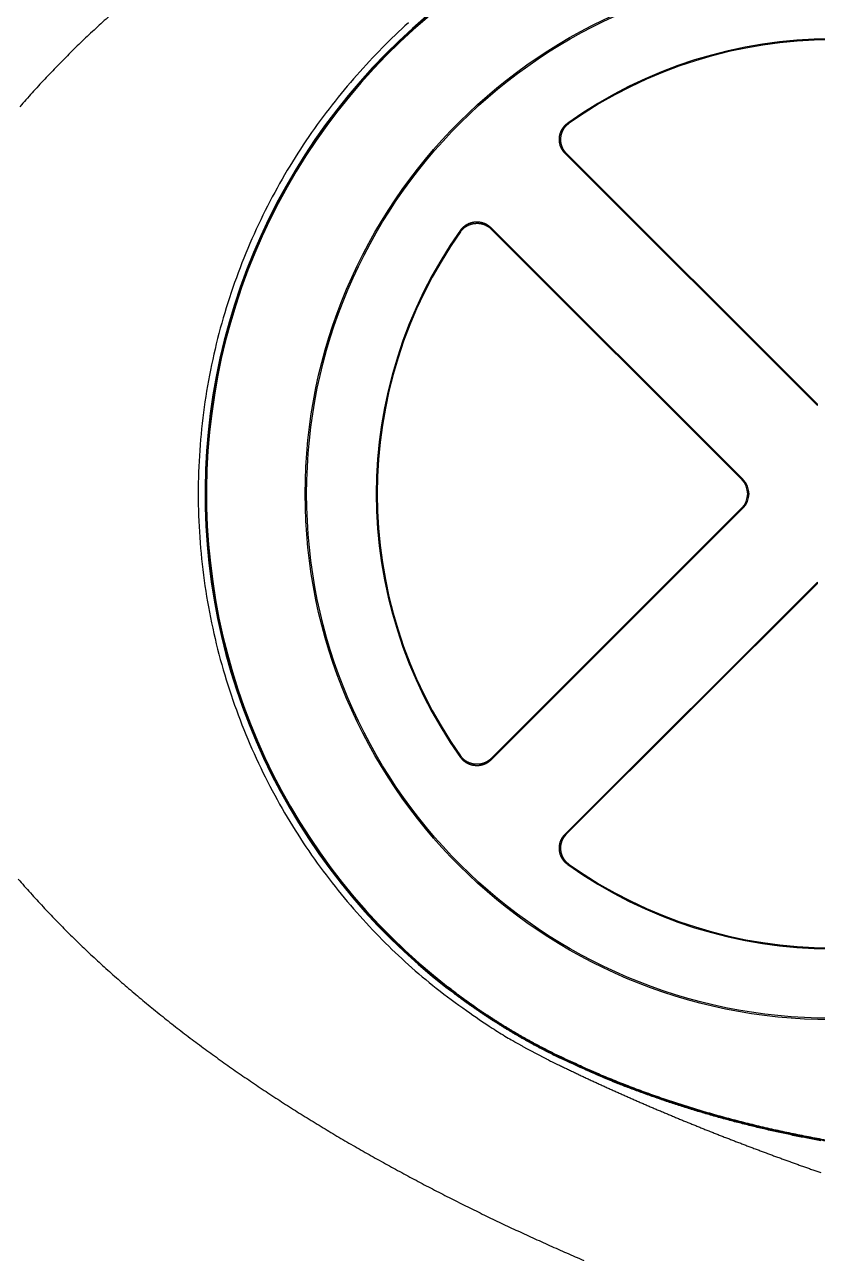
# Model space of a CAD drawing. Header units: inches. Extents: x 2 to 87, y 0 to 129.
# Drawn here: x 41.483 to 42.67, y 23.562 to 25.403 of the extents above; entities that cross this region are included whole.
import ezdxf

# ---------------------------------------------------------------- set-up
doc = ezdxf.new("R2010")
doc.units = ezdxf.units.IN
doc.header["$MEASUREMENT"] = 0
doc.layers.add('1', color=4, linetype='Continuous')

# ---------------------------------------------------------------- blocks, each defined once
blk = doc.blocks.new('CONTRL PANEL-HSPOT-15')
at = {"layer": '1', "linetype": 'Continuous'}
for p, q in [((-2.1823, 0.1354), (-2.56, 0.5131)), ((-2.1823, 0.1374), (-2.5578, 0.5129)), ((-2.6711, 0.4019), (-2.2935, 0.0243)), ((-2.6709, 0.3998), (-2.2955, 0.0243)), ((-2.1823, 0.1354), (-2.1823, 0.1374)), ((-2.2955, 0.0243), (-2.2935, 0.0243)), ((-2.2935, -0.0182), (-2.6711, -0.3958)), ((-2.2955, -0.0182), (-2.6709, -0.3937)), ((-2.2935, -0.0182), (-2.2955, -0.0182)), ((-2.56, -0.507), (-2.1823, -0.1293)), ((-2.5578, -0.5068), (-2.1823, -0.1313)), ((-2.1823, -0.1313), (-2.1823, -0.1293)), ((-2.736, -0.737), (-2.7353, -0.7362)), ((-2.7367, -0.738), (-2.736, -0.737)), ((-2.573, -0.8402), (-2.5724, -0.8391)), ((-2.5724, -0.8391), (-2.572, -0.8382))]:
    blk.add_line(p, q, dxfattribs=at)
for points in [[(-3.2399, 0.7217, 0.003979), (-3.2605, 0.7029, 0.004106), (-3.2808, 0.6839, 0.004268), (-3.3007, 0.6645, 0.004417), (-3.3203, 0.6447, 0.004591), (-3.3395, 0.6245, 0.004748), (-3.3584, 0.604, 0.004926), (-3.3768, 0.5832, 0.005086)], [(-3.3792, -0.5743, 0.0053), (-3.3608, -0.5952, 0.005076), (-3.342, -0.6158, 0.004897), (-3.3228, -0.636, 0.004714), (-3.3033, -0.6558, 0.004567), (-3.2834, -0.6752, 0.004418), (-3.2631, -0.6944, 0.004283), (-3.2426, -0.7131, 0.004129), (-3.2217, -0.7315, 0.003993), (-3.2005, -0.7496, 0.003839), (-3.1791, -0.7674, 0.003712), (-3.1574, -0.7849, 0.003579), (-3.1355, -0.802, 0.003479), (-3.1133, -0.8189, 0.003383), (-3.0909, -0.8354, 0.003297), (-3.0683, -0.8517, 0.003197), (-3.0455, -0.8676, 0.003109), (-3.0225, -0.8833, 0.003011), (-2.9993, -0.8987, 0.002927), (-2.9759, -0.9139, 0.002834), (-2.9523, -0.9288, 0.002761), (-2.9286, -0.9434, 0.002689), (-2.9048, -0.9577, 0.002624), (-2.8808, -0.9718, 0.00255), (-2.8566, -0.9857, 0.002485), (-2.8323, -0.9993, 0.002413), (-2.8079, -1.0127, 0.002348), (-2.7834, -1.0259, 0.002273), (-2.7587, -1.0389, 0.002219), (-2.734, -1.0516, 0.002173), (-2.7091, -1.0641, 0.002136), (-2.6841, -1.0764, 0.0021), (-2.6591, -1.0885, 0.002066), (-2.6339, -1.1004, 0.002026), (-2.6086, -1.112, 0.001993), (-2.5833, -1.1235, 0.001958), (-2.5578, -1.1348, 0.00192), (-2.5323, -1.1459, 0.001872)], [(-2.7949, 0.7089, 0.017043), (-2.8339, 0.6716, 0.014982), (-2.8721, 0.6305, 0.013455), (-2.9092, 0.5861, 0.015017), (-2.944, 0.5384, 0.01584), (-2.9763, 0.4879, 0.015826), (-3.0057, 0.4344, 0.015854), (-3.0322, 0.3782, 0.016295), (-3.0551, 0.3196, 0.016513), (-3.0744, 0.259, 0.016715), (-3.0896, 0.1965, 0.016814), (-3.1006, 0.1328, 0.016975), (-3.1073, 0.0682, 0.017037), (-3.1096, 0.003, 0.017084), (-3.1073, -0.0621, 0.017084), (-3.1006, -0.1267, 0.017037), (-3.0896, -0.1904, 0.016975), (-3.0744, -0.2529, 0.016814), (-3.0551, -0.3135, 0.016715), (-3.0322, -0.3721, 0.016513), (-3.0057, -0.4283, 0.016295), (-2.9763, -0.4818, 0.015854), (-2.944, -0.5323, 0.015826), (-2.9092, -0.58, 0.01584), (-2.8721, -0.6244, 0.015016), (-2.8339, -0.6655, 0.013454), (-2.7949, -0.7028, 0.014983), (-2.753, -0.738, 0.017046), (-2.7077, -0.7715, 0.012311), (-2.6692, -0.7978, 0.007914), (-2.6477, -0.8114, 0.012143), (-2.6385, -0.8165, 0.012888), (-2.6356, -0.8181, -0.014554), (-2.6348, -0.8187, -0.006727), (-2.6331, -0.8196, 0.010624), (-2.631, -0.8208, 0.000802), (-2.629, -0.8219, -0.00107), (-2.6272, -0.823, 0.000468), (-2.6254, -0.824, 0.000962), (-2.6234, -0.8251, 0.000572), (-2.6215, -0.8261, 0.000464), (-2.6197, -0.8272, 0.000554), (-2.6178, -0.8282, 0.000581), (-2.6159, -0.8293, 0.000562), (-2.614, -0.8303, 0.000558), (-2.612, -0.8314, 0.000564), (-2.6101, -0.8324, 0.000568), (-2.6082, -0.8334, 0.00057), (-2.6063, -0.8344, 0.00057), (-2.6044, -0.8355, 0.000568), (-2.6025, -0.8365, 0.000575), (-2.6006, -0.8375, 0.000589), (-2.5986, -0.8385, 0.000573), (-2.5967, -0.8395, 0.000536), (-2.5948, -0.8405, 0.000595), (-2.5929, -0.8415, 0.000713), (-2.5909, -0.8425, 0.000541), (-2.589, -0.8434, 0.000183), (-2.5873, -0.8443, 0.000769), (-2.5851, -0.8454, 0.001331), (-2.5818, -0.8471, 0.000652), (-2.5774, -0.8492, 0.000345)], [(-2.56, 0.5131), (-2.5606, 0.5137, -0.006982), (-2.5612, 0.5144, -0.00711), (-2.5618, 0.5151, -0.007186), (-2.5624, 0.5158, -0.007206), (-2.5629, 0.5165, -0.007245), (-2.5634, 0.5172, -0.00728), (-2.5639, 0.5179, -0.007316), (-2.5644, 0.5186, -0.007338), (-2.5648, 0.5194, -0.007363), (-2.5652, 0.5201, -0.007377), (-2.5656, 0.5209, -0.007392), (-2.566, 0.5217, -0.007398), (-2.5664, 0.5224, -0.007403), (-2.5667, 0.5232, -0.007399), (-2.567, 0.524, -0.007395), (-2.5673, 0.5248, -0.007383), (-2.5675, 0.5257, -0.007369), (-2.5677, 0.5265, -0.007349), (-2.5679, 0.5273, -0.007326), (-2.5681, 0.5282, -0.007299), (-2.5683, 0.529, -0.007267), (-2.5684, 0.5298, -0.007233), (-2.5685, 0.5307, -0.007165), (-2.5686, 0.5316, -0.007071), (-2.5687, 0.5324, -0.006995), (-2.5687, 0.5333, -0.006928), (-2.5687, 0.5342, -0.006877), (-2.5687, 0.535, -0.006837), (-2.5687, 0.5359, -0.006811), (-2.5686, 0.5368, -0.006798), (-2.5685, 0.5377, -0.006798), (-2.5684, 0.5385, -0.006811), (-2.5683, 0.5394, -0.006837), (-2.5681, 0.5402, -0.006877), (-2.5679, 0.5411, -0.006928), (-2.5677, 0.5419, -0.006995), (-2.5675, 0.5428, -0.007071), (-2.5673, 0.5436, -0.007164), (-2.567, 0.5444, -0.007233), (-2.5667, 0.5452, -0.007268), (-2.5664, 0.546, -0.007298), (-2.566, 0.5468, -0.007321), (-2.5657, 0.5476, -0.00735), (-2.5653, 0.5483, -0.007383), (-2.5649, 0.5491, -0.007378), (-2.5644, 0.5498, -0.007344), (-2.564, 0.5506, -0.007413), (-2.5635, 0.5513, -0.007569), (-2.563, 0.552, -0.007345), (-2.5625, 0.5527, -0.006844), (-2.562, 0.5533, -0.007554), (-2.5614, 0.554, -0.009008), (-2.5608, 0.5547, -0.006778), (-2.5602, 0.5553, -0.002248), (-2.5597, 0.5558, -0.009579), (-2.5589, 0.5565, -0.016351), (-2.5577, 0.5575, -0.007841), (-2.5561, 0.5587, -0.004097)], [(-2.5578, 0.5129), (-2.5584, 0.5135, -0.006989), (-2.5591, 0.5142, -0.007117), (-2.5596, 0.5149, -0.007194), (-2.5602, 0.5156, -0.007214), (-2.5607, 0.5163, -0.007253), (-2.5613, 0.517, -0.007289), (-2.5617, 0.5177, -0.007325), (-2.5622, 0.5184, -0.007347), (-2.5627, 0.5192, -0.007372), (-2.5631, 0.5199, -0.007386), (-2.5635, 0.5207, -0.007402), (-2.5639, 0.5215, -0.007407), (-2.5642, 0.5223, -0.007412), (-2.5645, 0.5231, -0.007409), (-2.5648, 0.5239, -0.007405), (-2.5651, 0.5247, -0.007393), (-2.5654, 0.5255, -0.007379), (-2.5656, 0.5263, -0.00736), (-2.5658, 0.5272, -0.007337), (-2.566, 0.528, -0.00731), (-2.5661, 0.5288, -0.007278), (-2.5663, 0.5297, -0.007243), (-2.5664, 0.5306, -0.007175), (-2.5665, 0.5314, -0.007081), (-2.5665, 0.5323, -0.007005), (-2.5665, 0.5332, -0.006937), (-2.5666, 0.534, -0.006886), (-2.5665, 0.5349, -0.006846), (-2.5665, 0.5358, -0.006821), (-2.5664, 0.5366, -0.006807), (-2.5664, 0.5375, -0.006807), (-2.5662, 0.5384, -0.006821), (-2.5661, 0.5392, -0.006846), (-2.566, 0.5401, -0.006886), (-2.5658, 0.541, -0.006937), (-2.5656, 0.5418, -0.007005), (-2.5653, 0.5426, -0.007081), (-2.5651, 0.5435, -0.007175), (-2.5648, 0.5443, -0.007243), (-2.5645, 0.5451, -0.007279), (-2.5642, 0.5459, -0.00731), (-2.5639, 0.5467, -0.007333), (-2.5635, 0.5474, -0.007361), (-2.5631, 0.5482, -0.007394), (-2.5627, 0.549, -0.00739), (-2.5623, 0.5497, -0.007356), (-2.5618, 0.5504, -0.007425), (-2.5613, 0.5511, -0.007582), (-2.5608, 0.5518, -0.007357), (-2.5603, 0.5525, -0.006855), (-2.5598, 0.5532, -0.007566), (-2.5592, 0.5539, -0.009023), (-2.5586, 0.5545, -0.00679), (-2.558, 0.5551, -0.002252), (-2.5575, 0.5557, -0.009595), (-2.5567, 0.5564, -0.016378), (-2.5555, 0.5573, -0.007853), (-2.5539, 0.5586, -0.004103)], [(-2.5539, 0.5586), (-2.554, 0.5586, -0.000002), (-2.554, 0.5586, -0.000002), (-2.5541, 0.5586, -0.000002), (-2.5541, 0.5586, -0.000002), (-2.5542, 0.5586, -0.000002), (-2.5543, 0.5586, -0.000002), (-2.5543, 0.5586, -0.000002), (-2.5544, 0.5586, -0.000002), (-2.5544, 0.5586, -0.000001), (-2.5545, 0.5586, -0.000001), (-2.5545, 0.5586, -0.000001), (-2.5546, 0.5586, -0.000001), (-2.5546, 0.5586, -0.000001), (-2.5547, 0.5586, -0.000001), (-2.5548, 0.5586, -0.000001), (-2.5548, 0.5586, -0.000001), (-2.5549, 0.5587, -0.000001), (-2.5549, 0.5587, -0.000001), (-2.555, 0.5587, -0.000001), (-2.555, 0.5587, -0.000001), (-2.5551, 0.5587, 0), (-2.5551, 0.5587, 0), (-2.5552, 0.5587, 0), (-2.5553, 0.5587, 0), (-2.5553, 0.5587, 0), (-2.5554, 0.5587), (-2.5554, 0.5587, 0), (-2.5555, 0.5587, 0), (-2.5555, 0.5587, 0), (-2.5556, 0.5587, 0), (-2.5556, 0.5587, 0), (-2.5557, 0.5587, 0.000001), (-2.5558, 0.5587, 0.000001), (-2.5558, 0.5587, 0), (-2.5559, 0.5587, 0.000001), (-2.5559, 0.5587, 0.000002), (-2.556, 0.5587, 0.000001), (-2.5561, 0.5587, 0.000001)], [(-2.5578, 0.5129), (-2.5579, 0.5129, 0.000019), (-2.5579, 0.5129, 0.000019), (-2.558, 0.5129, 0.000019), (-2.558, 0.5129, 0.000018), (-2.5581, 0.5129, 0.000018), (-2.5581, 0.5129, 0.000017), (-2.5582, 0.5129, 0.000017), (-2.5582, 0.5129, 0.000017), (-2.5583, 0.5129, 0.000017), (-2.5584, 0.5129, 0.000016), (-2.5584, 0.5129, 0.000016), (-2.5585, 0.5129, 0.000016), (-2.5585, 0.513, 0.000015), (-2.5586, 0.513, 0.000015), (-2.5586, 0.513, 0.000015), (-2.5587, 0.513, 0.000014), (-2.5587, 0.513, 0.000014), (-2.5588, 0.513, 0.000014), (-2.5588, 0.513, 0.000013), (-2.5589, 0.513, 0.000013), (-2.5589, 0.513, 0.000013), (-2.559, 0.513, 0.000012), (-2.5591, 0.513, 0.000012), (-2.5591, 0.513, 0.000012), (-2.5592, 0.513, 0.000012), (-2.5592, 0.513, 0.000011), (-2.5593, 0.513, 0.000011), (-2.5593, 0.513, 0.000011), (-2.5594, 0.513, 0.00001), (-2.5594, 0.513, 0.000009), (-2.5595, 0.513, 0.00001), (-2.5595, 0.513, 0.000011), (-2.5596, 0.513, 0.000008), (-2.5596, 0.513, 0.000003), (-2.5597, 0.5131, 0.000011), (-2.5598, 0.5131, 0.000017), (-2.5598, 0.5131, 0.000008), (-2.56, 0.5131, 0.000005)], [(-2.7168, 0.3981), (-2.7163, 0.3988, -0.006981), (-2.7157, 0.3995, -0.007108), (-2.7151, 0.4002, -0.007184), (-2.7145, 0.4009, -0.007204), (-2.7139, 0.4015, -0.007243), (-2.7133, 0.4022, -0.007278), (-2.7127, 0.4028, -0.007314), (-2.7121, 0.4033, -0.007336), (-2.7114, 0.4039, -0.007361), (-2.7107, 0.4044, -0.007375), (-2.71, 0.405, -0.007391), (-2.7093, 0.4055, -0.007396), (-2.7086, 0.4059, -0.007401), (-2.7079, 0.4064, -0.007398), (-2.7072, 0.4068, -0.007394), (-2.7064, 0.4072, -0.007382), (-2.7056, 0.4076, -0.007368), (-2.7049, 0.408, -0.007348), (-2.7041, 0.4083, -0.007325), (-2.7033, 0.4086, -0.007299), (-2.7025, 0.4089, -0.007267), (-2.7017, 0.4092, -0.007233), (-2.7008, 0.4095, -0.007165), (-2.7, 0.4097, -0.007071), (-2.6991, 0.4099, -0.006995), (-2.6983, 0.4101, -0.006928), (-2.6974, 0.4102, -0.006877), (-2.6966, 0.4104, -0.006837), (-2.6957, 0.4105, -0.006811), (-2.6948, 0.4105, -0.006798), (-2.694, 0.4106, -0.006798), (-2.6931, 0.4106, -0.006811), (-2.6922, 0.4107, -0.006837), (-2.6914, 0.4106, -0.006877), (-2.6905, 0.4106, -0.006928), (-2.6896, 0.4106, -0.006995), (-2.6888, 0.4105, -0.007071), (-2.6879, 0.4104, -0.007164), (-2.6871, 0.4102, -0.007233), (-2.6862, 0.4101, -0.007268), (-2.6854, 0.4099, -0.007299), (-2.6845, 0.4097, -0.007322), (-2.6837, 0.4095, -0.00735), (-2.6829, 0.4092, -0.007383), (-2.6821, 0.4089, -0.007379), (-2.6813, 0.4086, -0.007344), (-2.6805, 0.4083, -0.007414), (-2.6797, 0.408, -0.00757), (-2.6789, 0.4076, -0.007346), (-2.6782, 0.4072, -0.006845), (-2.6774, 0.4068, -0.007555), (-2.6767, 0.4063, -0.00901), (-2.6759, 0.4058, -0.00678), (-2.6752, 0.4054, -0.002249), (-2.6746, 0.4049, -0.009581), (-2.6738, 0.4043, -0.016354), (-2.6726, 0.4033, -0.007842), (-2.6711, 0.4019, -0.004098)], [(-2.7166, 0.3959), (-2.7161, 0.3966, -0.006991), (-2.7156, 0.3973, -0.007118), (-2.715, 0.398, -0.007195), (-2.7144, 0.3987, -0.007216), (-2.7138, 0.3993, -0.007254), (-2.7132, 0.4, -0.00729), (-2.7126, 0.4006, -0.007326), (-2.7119, 0.4011, -0.007348), (-2.7113, 0.4017, -0.007373), (-2.7106, 0.4023, -0.007387), (-2.7099, 0.4028, -0.007403), (-2.7092, 0.4033, -0.007408), (-2.7085, 0.4038, -0.007413), (-2.7078, 0.4042, -0.00741), (-2.707, 0.4046, -0.007406), (-2.7063, 0.405, -0.007394), (-2.7055, 0.4054, -0.00738), (-2.7047, 0.4058, -0.00736), (-2.7039, 0.4061, -0.007337), (-2.7031, 0.4065, -0.00731), (-2.7023, 0.4068, -0.007278), (-2.7015, 0.407, -0.007243), (-2.7007, 0.4073, -0.007175), (-2.6999, 0.4075, -0.007081), (-2.699, 0.4077, -0.007005), (-2.6982, 0.4079, -0.006937), (-2.6973, 0.4081, -0.006886), (-2.6964, 0.4082, -0.006846), (-2.6956, 0.4083, -0.006821), (-2.6947, 0.4084, -0.006807), (-2.6938, 0.4084, -0.006807), (-2.693, 0.4085, -0.006821), (-2.6921, 0.4085, -0.006846), (-2.6912, 0.4085, -0.006886), (-2.6903, 0.4085, -0.006937), (-2.6895, 0.4084, -0.007005), (-2.6886, 0.4083, -0.007081), (-2.6877, 0.4082, -0.007175), (-2.6869, 0.4081, -0.007243), (-2.686, 0.4079, -0.007279), (-2.6852, 0.4077, -0.007309), (-2.6844, 0.4075, -0.007332), (-2.6836, 0.4073, -0.00736), (-2.6827, 0.4071, -0.007394), (-2.6819, 0.4068, -0.007389), (-2.6811, 0.4065, -0.007354), (-2.6803, 0.4061, -0.007424), (-2.6795, 0.4058, -0.00758), (-2.6788, 0.4054, -0.007355), (-2.678, 0.405, -0.006854), (-2.6773, 0.4046, -0.007564), (-2.6765, 0.4042, -0.009021), (-2.6757, 0.4037, -0.006788), (-2.675, 0.4032, -0.002251), (-2.6744, 0.4028, -0.009592), (-2.6736, 0.4021, -0.016373), (-2.6725, 0.4011, -0.00785), (-2.6709, 0.3998, -0.004102)], [(-2.7168, 0.3981), (-2.7168, 0.398, 0.000005), (-2.7168, 0.398, 0.000005), (-2.7168, 0.3979, 0.000005), (-2.7168, 0.3979, 0.000005), (-2.7168, 0.3978, 0.000005), (-2.7168, 0.3977, 0.000005), (-2.7168, 0.3977, 0.000004), (-2.7168, 0.3976, 0.000004), (-2.7168, 0.3976, 0.000004), (-2.7168, 0.3975, 0.000004), (-2.7167, 0.3975, 0.000004), (-2.7167, 0.3974, 0.000004), (-2.7167, 0.3974, 0.000004), (-2.7167, 0.3973, 0.000004), (-2.7167, 0.3972, 0.000004), (-2.7167, 0.3972, 0.000004), (-2.7167, 0.3971, 0.000004), (-2.7167, 0.3971, 0.000003), (-2.7167, 0.397, 0.000003), (-2.7167, 0.397, 0.000003), (-2.7167, 0.3969, 0.000003), (-2.7167, 0.3969, 0.000003), (-2.7167, 0.3968, 0.000003), (-2.7167, 0.3968, 0.000003), (-2.7167, 0.3967, 0.000003), (-2.7167, 0.3966, 0.000003), (-2.7167, 0.3966, 0.000003), (-2.7167, 0.3965, 0.000003), (-2.7167, 0.3965, 0.000002), (-2.7167, 0.3964, 0.000002), (-2.7167, 0.3964, 0.000002), (-2.7167, 0.3963, 0.000003), (-2.7167, 0.3962, 0.000002), (-2.7167, 0.3962, 0.000001), (-2.7167, 0.3961, 0.000003), (-2.7167, 0.3961, 0.000004), (-2.7167, 0.396, 0.000002), (-2.7166, 0.3959, 0.000001)], [(-2.6711, 0.4019), (-2.6711, 0.4019, 0.000011), (-2.6711, 0.4018, 0.000011), (-2.6711, 0.4018, 0.000011), (-2.6711, 0.4017, 0.000012), (-2.6711, 0.4016, 0.000012), (-2.6711, 0.4016, 0.000012), (-2.6711, 0.4015, 0.000013), (-2.6711, 0.4015, 0.000013), (-2.6711, 0.4014, 0.000013), (-2.6711, 0.4014, 0.000014), (-2.6711, 0.4013, 0.000014), (-2.6711, 0.4013, 0.000014), (-2.6711, 0.4012, 0.000015), (-2.6711, 0.4012, 0.000015), (-2.6711, 0.4011, 0.000015), (-2.6711, 0.401, 0.000015), (-2.6711, 0.401, 0.000016), (-2.671, 0.4009, 0.000016), (-2.671, 0.4009, 0.000016), (-2.671, 0.4008, 0.000017), (-2.671, 0.4008, 0.000017), (-2.671, 0.4007, 0.000017), (-2.671, 0.4007, 0.000018), (-2.671, 0.4006, 0.000018), (-2.671, 0.4006, 0.000018), (-2.671, 0.4005, 0.000018), (-2.671, 0.4005, 0.000019), (-2.671, 0.4004, 0.00002), (-2.671, 0.4003, 0.000019), (-2.671, 0.4003, 0.000018), (-2.671, 0.4002, 0.000021), (-2.671, 0.4002, 0.000025), (-2.671, 0.4001, 0.000019), (-2.671, 0.4001, 0.000006), (-2.671, 0.4, 0.000028), (-2.671, 0.4, 0.00005), (-2.671, 0.3999, 0.000024), (-2.6709, 0.3998, 0.000013)], [(-2.7166, -0.3898), (-2.7167, -0.3898, 0.000002), (-2.7167, -0.3899, 0.000002), (-2.7167, -0.3899, 0.000002), (-2.7167, -0.39, 0.000002), (-2.7167, -0.39, 0.000002), (-2.7167, -0.3901, 0.000002), (-2.7167, -0.3902, 0.000003), (-2.7167, -0.3902, 0.000003), (-2.7167, -0.3903, 0.000003), (-2.7167, -0.3903, 0.000003), (-2.7167, -0.3904, 0.000003), (-2.7167, -0.3904, 0.000003), (-2.7167, -0.3905, 0.000003), (-2.7167, -0.3905, 0.000003), (-2.7167, -0.3906, 0.000003), (-2.7167, -0.3907, 0.000003), (-2.7167, -0.3907, 0.000003), (-2.7167, -0.3908, 0.000003), (-2.7167, -0.3908, 0.000003), (-2.7167, -0.3909, 0.000003), (-2.7167, -0.3909, 0.000003), (-2.7167, -0.391, 0.000003), (-2.7167, -0.391, 0.000003), (-2.7167, -0.3911, 0.000003), (-2.7167, -0.3912, 0.000003), (-2.7167, -0.3912, 0.000003), (-2.7167, -0.3913, 0.000003), (-2.7167, -0.3913, 0.000004), (-2.7167, -0.3914, 0.000003), (-2.7168, -0.3914, 0.000003), (-2.7168, -0.3915, 0.000004), (-2.7168, -0.3915, 0.000004), (-2.7168, -0.3916, 0.000003), (-2.7168, -0.3917, 0.000001), (-2.7168, -0.3917, 0.000005), (-2.7168, -0.3918, 0.000009), (-2.7168, -0.3919, 0.000004), (-2.7168, -0.392, 0.000002)], [(-2.6711, -0.3958), (-2.6718, -0.3964, -0.006981), (-2.6724, -0.3971, -0.007108), (-2.6731, -0.3976, -0.007184), (-2.6738, -0.3982, -0.007204), (-2.6745, -0.3987, -0.007243), (-2.6752, -0.3993, -0.007278), (-2.6759, -0.3997, -0.007314), (-2.6767, -0.4002, -0.007336), (-2.6774, -0.4007, -0.007361), (-2.6782, -0.4011, -0.007375), (-2.6789, -0.4015, -0.007391), (-2.6797, -0.4019, -0.007396), (-2.6805, -0.4022, -0.007401), (-2.6813, -0.4025, -0.007398), (-2.6821, -0.4028, -0.007394), (-2.6829, -0.4031, -0.007382), (-2.6837, -0.4034, -0.007368), (-2.6845, -0.4036, -0.007348), (-2.6854, -0.4038, -0.007326), (-2.6862, -0.404, -0.007299), (-2.6871, -0.4041, -0.007267), (-2.6879, -0.4043, -0.007233), (-2.6888, -0.4044, -0.007165), (-2.6896, -0.4045, -0.007071), (-2.6905, -0.4045, -0.006995), (-2.6914, -0.4045, -0.006928), (-2.6922, -0.4046, -0.006877), (-2.6931, -0.4045, -0.006837), (-2.694, -0.4045, -0.006811), (-2.6948, -0.4044, -0.006798), (-2.6957, -0.4044, -0.006798), (-2.6966, -0.4043, -0.006811), (-2.6974, -0.4041, -0.006837), (-2.6983, -0.404, -0.006877), (-2.6991, -0.4038, -0.006928), (-2.7, -0.4036, -0.006995), (-2.7008, -0.4034, -0.007071), (-2.7017, -0.4031, -0.007164), (-2.7025, -0.4028, -0.007233), (-2.7033, -0.4025, -0.007268), (-2.7041, -0.4022, -0.007299), (-2.7049, -0.4019, -0.007322), (-2.7056, -0.4015, -0.00735), (-2.7064, -0.4011, -0.007383), (-2.7072, -0.4007, -0.007379), (-2.7079, -0.4003, -0.007344), (-2.7086, -0.3998, -0.007414), (-2.7093, -0.3994, -0.00757), (-2.71, -0.3989, -0.007346), (-2.7107, -0.3984, -0.006845), (-2.7114, -0.3978, -0.007555), (-2.7121, -0.3972, -0.00901), (-2.7127, -0.3966, -0.00678), (-2.7133, -0.3961, -0.002249), (-2.7139, -0.3955, -0.009581), (-2.7145, -0.3948, -0.016355), (-2.7155, -0.3936, -0.007842), (-2.7168, -0.392, -0.004098)], [(-2.6709, -0.3937), (-2.6716, -0.3943, -0.00699), (-2.6723, -0.3949, -0.007118), (-2.6729, -0.3955, -0.007195), (-2.6736, -0.396, -0.007215), (-2.6743, -0.3966, -0.007254), (-2.675, -0.3971, -0.007289), (-2.6758, -0.3976, -0.007326), (-2.6765, -0.3981, -0.007348), (-2.6772, -0.3985, -0.007373), (-2.678, -0.3989, -0.007387), (-2.6788, -0.3993, -0.007403), (-2.6795, -0.3997, -0.007408), (-2.6803, -0.4001, -0.007413), (-2.6811, -0.4004, -0.00741), (-2.6819, -0.4007, -0.007406), (-2.6827, -0.401, -0.007394), (-2.6836, -0.4012, -0.00738), (-2.6844, -0.4014, -0.00736), (-2.6852, -0.4016, -0.007337), (-2.686, -0.4018, -0.00731), (-2.6869, -0.402, -0.007278), (-2.6877, -0.4021, -0.007243), (-2.6886, -0.4022, -0.007175), (-2.6895, -0.4023, -0.007081), (-2.6903, -0.4024, -0.007005), (-2.6912, -0.4024, -0.006937), (-2.6921, -0.4024, -0.006886), (-2.693, -0.4024, -0.006846), (-2.6938, -0.4023, -0.006821), (-2.6947, -0.4023, -0.006807), (-2.6956, -0.4022, -0.006807), (-2.6964, -0.4021, -0.006821), (-2.6973, -0.402, -0.006846), (-2.6982, -0.4018, -0.006886), (-2.699, -0.4016, -0.006937), (-2.6999, -0.4014, -0.007005), (-2.7007, -0.4012, -0.007081), (-2.7015, -0.4009, -0.007175), (-2.7023, -0.4007, -0.007243), (-2.7031, -0.4004, -0.007279), (-2.7039, -0.4, -0.007309), (-2.7047, -0.3997, -0.007332), (-2.7055, -0.3993, -0.007361), (-2.7063, -0.399, -0.007394), (-2.707, -0.3985, -0.007389), (-2.7078, -0.3981, -0.007355), (-2.7085, -0.3977, -0.007424), (-2.7092, -0.3972, -0.007581), (-2.7099, -0.3967, -0.007356), (-2.7106, -0.3962, -0.006854), (-2.7113, -0.3956, -0.007565), (-2.7119, -0.395, -0.009022), (-2.7126, -0.3944, -0.006789), (-2.7132, -0.3939, -0.002252), (-2.7137, -0.3933, -0.009593), (-2.7144, -0.3926, -0.016376), (-2.7154, -0.3914, -0.007852), (-2.7166, -0.3898, -0.004103)], [(-2.6709, -0.3937), (-2.671, -0.3937, 0.000021), (-2.671, -0.3938, 0.000021), (-2.671, -0.3938, 0.000021), (-2.671, -0.3939, 0.000021), (-2.671, -0.3939, 0.00002), (-2.671, -0.394, 0.00002), (-2.671, -0.394, 0.00002), (-2.671, -0.3941, 0.00002), (-2.671, -0.3941, 0.000019), (-2.671, -0.3942, 0.000019), (-2.671, -0.3943, 0.000019), (-2.671, -0.3943, 0.000019), (-2.671, -0.3944, 0.000019), (-2.671, -0.3944, 0.000018), (-2.671, -0.3945, 0.000018), (-2.671, -0.3945, 0.000018), (-2.671, -0.3946, 0.000018), (-2.671, -0.3946, 0.000017), (-2.671, -0.3947, 0.000017), (-2.671, -0.3947, 0.000017), (-2.671, -0.3948, 0.000017), (-2.671, -0.3948, 0.000016), (-2.6711, -0.3949, 0.000016), (-2.6711, -0.395, 0.000016), (-2.6711, -0.395, 0.000016), (-2.6711, -0.3951, 0.000015), (-2.6711, -0.3951, 0.000015), (-2.6711, -0.3952, 0.000015), (-2.6711, -0.3952, 0.000014), (-2.6711, -0.3953, 0.000013), (-2.6711, -0.3953, 0.000014), (-2.6711, -0.3954, 0.000017), (-2.6711, -0.3954, 0.000013), (-2.6711, -0.3955, 0.000005), (-2.6711, -0.3955, 0.000017), (-2.6711, -0.3956, 0.000028), (-2.6711, -0.3957, 0.000014), (-2.6711, -0.3958, 0.000007)], [(-2.5561, -0.5526), (-2.5569, -0.5521, -0.006983), (-2.5576, -0.5515, -0.00711), (-2.5583, -0.551, -0.007187), (-2.5589, -0.5504, -0.007206), (-2.5596, -0.5498, -0.007245), (-2.5602, -0.5492, -0.00728), (-2.5608, -0.5485, -0.007316), (-2.5614, -0.5479, -0.007338), (-2.562, -0.5472, -0.007362), (-2.5625, -0.5466, -0.007377), (-2.563, -0.5459, -0.007392), (-2.5635, -0.5452, -0.007397), (-2.564, -0.5445, -0.007402), (-2.5644, -0.5437, -0.007399), (-2.5649, -0.543, -0.007394), (-2.5653, -0.5422, -0.007383), (-2.5657, -0.5415, -0.007369), (-2.566, -0.5407, -0.007349), (-2.5664, -0.5399, -0.007326), (-2.5667, -0.5391, -0.007299), (-2.567, -0.5383, -0.007267), (-2.5673, -0.5375, -0.007233), (-2.5675, -0.5367, -0.007165), (-2.5677, -0.5358, -0.007071), (-2.5679, -0.535, -0.006995), (-2.5681, -0.5341, -0.006928), (-2.5683, -0.5333, -0.006877), (-2.5684, -0.5324, -0.006837), (-2.5685, -0.5316, -0.006811), (-2.5686, -0.5307, -0.006798), (-2.5687, -0.5298, -0.006798), (-2.5687, -0.5289, -0.006811), (-2.5687, -0.5281, -0.006837), (-2.5687, -0.5272, -0.006877), (-2.5687, -0.5263, -0.006928), (-2.5686, -0.5255, -0.006995), (-2.5685, -0.5246, -0.007071), (-2.5684, -0.5237, -0.007164), (-2.5683, -0.5229, -0.007233), (-2.5681, -0.5221, -0.007268), (-2.5679, -0.5212, -0.007299), (-2.5677, -0.5204, -0.007322), (-2.5675, -0.5196, -0.00735), (-2.5673, -0.5187, -0.007384), (-2.567, -0.5179, -0.007379), (-2.5667, -0.5171, -0.007345), (-2.5664, -0.5163, -0.007415), (-2.566, -0.5156, -0.007571), (-2.5656, -0.5148, -0.007347), (-2.5652, -0.514, -0.006846), (-2.5648, -0.5133, -0.007557), (-2.5644, -0.5125, -0.009012), (-2.5639, -0.5118, -0.006781), (-2.5634, -0.5111, -0.002249), (-2.563, -0.5104, -0.009584), (-2.5624, -0.5097, -0.01636), (-2.5613, -0.5085, -0.007845), (-2.56, -0.507, -0.004099)], [(-2.5539, -0.5525), (-2.5547, -0.552, -0.006993), (-2.5554, -0.5514, -0.007121), (-2.5561, -0.5508, -0.007198), (-2.5567, -0.5503, -0.007218), (-2.5574, -0.5497, -0.007256), (-2.558, -0.549, -0.007292), (-2.5586, -0.5484, -0.007328), (-2.5592, -0.5478, -0.00735), (-2.5598, -0.5471, -0.007375), (-2.5603, -0.5464, -0.007389), (-2.5608, -0.5457, -0.007404), (-2.5613, -0.545, -0.007409), (-2.5618, -0.5443, -0.007415), (-2.5623, -0.5436, -0.007411), (-2.5627, -0.5429, -0.007406), (-2.5631, -0.5421, -0.007395), (-2.5635, -0.5414, -0.00738), (-2.5639, -0.5406, -0.00736), (-2.5642, -0.5398, -0.007337), (-2.5645, -0.539, -0.00731), (-2.5648, -0.5382, -0.007278), (-2.5651, -0.5374, -0.007243), (-2.5653, -0.5365, -0.007175), (-2.5656, -0.5357, -0.007081), (-2.5658, -0.5349, -0.007005), (-2.566, -0.534, -0.006937), (-2.5661, -0.5331, -0.006886), (-2.5662, -0.5323, -0.006846), (-2.5664, -0.5314, -0.006821), (-2.5664, -0.5305, -0.006807), (-2.5665, -0.5297, -0.006807), (-2.5665, -0.5288, -0.006821), (-2.5666, -0.5279, -0.006846), (-2.5665, -0.5271, -0.006886), (-2.5665, -0.5262, -0.006937), (-2.5665, -0.5253, -0.007005), (-2.5664, -0.5245, -0.007081), (-2.5663, -0.5236, -0.007175), (-2.5661, -0.5227, -0.007243), (-2.566, -0.5219, -0.007279), (-2.5658, -0.5211, -0.007309), (-2.5656, -0.5202, -0.007333), (-2.5654, -0.5194, -0.007361), (-2.5651, -0.5186, -0.007394), (-2.5648, -0.5178, -0.007389), (-2.5645, -0.517, -0.007355), (-2.5642, -0.5162, -0.007425), (-2.5639, -0.5154, -0.007581), (-2.5635, -0.5146, -0.007357), (-2.5631, -0.5138, -0.006855), (-2.5627, -0.5131, -0.007566), (-2.5622, -0.5123, -0.009023), (-2.5617, -0.5116, -0.00679), (-2.5613, -0.5109, -0.002252), (-2.5608, -0.5103, -0.009595), (-2.5602, -0.5095, -0.016379), (-2.5592, -0.5083, -0.007853), (-2.5578, -0.5068, -0.004104)], [(-2.56, -0.507), (-2.5599, -0.507, -0.000005), (-2.5599, -0.507, -0.000005), (-2.5598, -0.507, -0.000005), (-2.5598, -0.507, -0.000005), (-2.5597, -0.507, -0.000004), (-2.5596, -0.5069, -0.000004), (-2.5596, -0.5069, -0.000004), (-2.5595, -0.5069, -0.000004), (-2.5595, -0.5069, -0.000003), (-2.5594, -0.5069, -0.000003), (-2.5594, -0.5069, -0.000003), (-2.5593, -0.5069, -0.000002), (-2.5593, -0.5069, -0.000002), (-2.5592, -0.5069, -0.000002), (-2.5592, -0.5069, -0.000001), (-2.5591, -0.5069, -0.000001), (-2.5591, -0.5069, -0.000001), (-2.559, -0.5069, 0), (-2.5589, -0.5069, 0), (-2.5589, -0.5069, 0), (-2.5588, -0.5069, 0), (-2.5588, -0.5069, 0.000001), (-2.5587, -0.5069, 0.000001), (-2.5587, -0.5069, 0.000001), (-2.5586, -0.5069, 0.000002), (-2.5586, -0.5069, 0.000002), (-2.5585, -0.5069, 0.000002), (-2.5585, -0.5068, 0.000003), (-2.5584, -0.5068, 0.000003), (-2.5584, -0.5068, 0.000003), (-2.5583, -0.5068, 0.000004), (-2.5582, -0.5068, 0.000005), (-2.5582, -0.5068, 0.000004), (-2.5581, -0.5068, 0.000001), (-2.5581, -0.5068, 0.000006), (-2.558, -0.5068, 0.000012), (-2.5579, -0.5068, 0.000006), (-2.5578, -0.5068, 0.000003)], [(-2.5561, -0.5526), (-2.5561, -0.5526, 0.000018), (-2.556, -0.5526, 0.000018), (-2.556, -0.5526, 0.000018), (-2.5559, -0.5526, 0.000018), (-2.5559, -0.5526, 0.000017), (-2.5558, -0.5526, 0.000017), (-2.5557, -0.5526, 0.000017), (-2.5557, -0.5526, 0.000017), (-2.5556, -0.5526, 0.000017), (-2.5556, -0.5526, 0.000017), (-2.5555, -0.5526, 0.000017), (-2.5555, -0.5526, 0.000017), (-2.5554, -0.5526, 0.000017), (-2.5554, -0.5526, 0.000017), (-2.5553, -0.5526, 0.000017), (-2.5553, -0.5526, 0.000017), (-2.5552, -0.5526, 0.000016), (-2.5551, -0.5526, 0.000016), (-2.5551, -0.5526, 0.000016), (-2.555, -0.5526, 0.000016), (-2.555, -0.5526, 0.000016), (-2.5549, -0.5526, 0.000016), (-2.5549, -0.5526, 0.000016), (-2.5548, -0.5526, 0.000016), (-2.5548, -0.5525, 0.000016), (-2.5547, -0.5525, 0.000016), (-2.5546, -0.5525, 0.000016), (-2.5546, -0.5525, 0.000016), (-2.5545, -0.5525, 0.000015), (-2.5545, -0.5525, 0.000014), (-2.5544, -0.5525, 0.000016), (-2.5544, -0.5525, 0.000018), (-2.5543, -0.5525, 0.000014), (-2.5543, -0.5525, 0.000005), (-2.5542, -0.5525, 0.000019), (-2.5541, -0.5525, 0.000033), (-2.554, -0.5525, 0.000016), (-2.5539, -0.5525, 0.000009)], [(-2.572, -0.8382), (-2.5763, -0.8361, -0.001314), (-2.5806, -0.834, -0.001315), (-2.5849, -0.8318, -0.001314), (-2.5892, -0.8296, -0.001311), (-2.5935, -0.8274, -0.001309), (-2.5978, -0.8251, -0.001307), (-2.602, -0.8229, -0.001305), (-2.6063, -0.8206, -0.001303), (-2.6105, -0.8183, -0.001301), (-2.6147, -0.8159, -0.001298), (-2.619, -0.8136, -0.001297), (-2.6232, -0.8112, -0.001294), (-2.6273, -0.8088, -0.001293), (-2.6315, -0.8064, -0.001291), (-2.6357, -0.804, -0.001289), (-2.6398, -0.8015, -0.001287), (-2.644, -0.799, -0.001285), (-2.6481, -0.7965, -0.001283), (-2.6522, -0.794, -0.001282), (-2.6563, -0.7914, -0.00128), (-2.6604, -0.7889, -0.001278), (-2.6644, -0.7863, -0.001276), (-2.6685, -0.7837, -0.001275), (-2.6725, -0.781, -0.001276), (-2.6766, -0.7784, -0.001271), (-2.6806, -0.7757, -0.001262), (-2.6846, -0.773, -0.001271), (-2.6886, -0.7703, -0.001295), (-2.6926, -0.7676, -0.001258), (-2.6965, -0.7648, -0.001173), (-2.7004, -0.7621, -0.001293), (-2.7044, -0.7593, -0.001539), (-2.7084, -0.7564, -0.001168), (-2.7122, -0.7536, -0.000403), (-2.7156, -0.7511, -0.001643), (-2.72, -0.7479, -0.002823), (-2.7266, -0.7429, -0.00138), (-2.7353, -0.7362, -0.000732)], [(-2.573, -0.8402), (-2.5773, -0.8381, -0.00132), (-2.5816, -0.836, -0.001321), (-2.5859, -0.8338, -0.001319), (-2.5902, -0.8316, -0.001315), (-2.5945, -0.8294, -0.001311), (-2.5988, -0.8271, -0.001309), (-2.6031, -0.8248, -0.001306), (-2.6073, -0.8226, -0.001303), (-2.6116, -0.8202, -0.001301), (-2.6158, -0.8179, -0.001298), (-2.62, -0.8155, -0.001295), (-2.6242, -0.8132, -0.001293), (-2.6284, -0.8108, -0.001291), (-2.6326, -0.8083, -0.001288), (-2.6368, -0.8059, -0.001286), (-2.6409, -0.8034, -0.001284), (-2.6451, -0.8009, -0.001282), (-2.6492, -0.7984, -0.00128), (-2.6534, -0.7959, -0.001278), (-2.6575, -0.7933, -0.001277), (-2.6616, -0.7907, -0.001275), (-2.6656, -0.7882, -0.001273), (-2.6697, -0.7855, -0.001272), (-2.6738, -0.7829, -0.001273), (-2.6778, -0.7802, -0.001269), (-2.6818, -0.7776, -0.00126), (-2.6859, -0.7749, -0.001269), (-2.6899, -0.7721, -0.001294), (-2.6939, -0.7694, -0.001256), (-2.6978, -0.7666, -0.001173), (-2.7017, -0.7639, -0.001293), (-2.7057, -0.7611, -0.001539), (-2.7098, -0.7582, -0.001169), (-2.7136, -0.7554, -0.000403), (-2.717, -0.7529, -0.001646), (-2.7213, -0.7497, -0.002831), (-2.728, -0.7446, -0.001385), (-2.7367, -0.738, -0.000734)], [(-2.736, -0.737), (-2.7321, -0.74, 0.001255), (-2.7283, -0.7429, 0.001254), (-2.7244, -0.7458, 0.001255), (-2.7206, -0.7487, 0.001256), (-2.7167, -0.7516, 0.001257), (-2.7128, -0.7544, 0.001258), (-2.7089, -0.7573, 0.00126), (-2.705, -0.7601, 0.001261), (-2.701, -0.7629, 0.001262), (-2.6971, -0.7657, 0.001263), (-2.6931, -0.7684, 0.001265), (-2.6891, -0.7711, 0.001266), (-2.6852, -0.7739, 0.001267), (-2.6811, -0.7766, 0.001269), (-2.6771, -0.7792, 0.00127), (-2.6731, -0.7819, 0.001272), (-2.669, -0.7845, 0.001273), (-2.665, -0.7871, 0.001275), (-2.6609, -0.7897, 0.001277), (-2.6568, -0.7923, 0.001278), (-2.6527, -0.7948, 0.00128), (-2.6486, -0.7974, 0.001281), (-2.6445, -0.7999, 0.001284), (-2.6403, -0.8024, 0.001288), (-2.6362, -0.8048, 0.001286), (-2.632, -0.8073, 0.00128), (-2.6278, -0.8097, 0.001293), (-2.6236, -0.8121, 0.001322), (-2.6194, -0.8145, 0.001286), (-2.6152, -0.8168, 0.001202), (-2.611, -0.8191, 0.001329), (-2.6068, -0.8215, 0.001589), (-2.6024, -0.8238, 0.001206), (-2.5982, -0.826, 0.000411), (-2.5945, -0.828, 0.001708), (-2.5897, -0.8305, 0.002948), (-2.5822, -0.8342, 0.001442), (-2.5724, -0.8391, 0.000764)], [(-2.1772, -0.9665, -0.002694), (-2.1969, -0.9629, -0.002742), (-2.2164, -0.959, -0.002784), (-2.236, -0.9548, -0.002831), (-2.2554, -0.9505, -0.002878), (-2.2748, -0.9459, -0.002935), (-2.2942, -0.9411, -0.002974), (-2.3134, -0.9361, -0.003006), (-2.3326, -0.9309, -0.003083), (-2.3517, -0.9254, -0.003207), (-2.3708, -0.9196, -0.003158), (-2.3896, -0.9137, -0.002985), (-2.4083, -0.9076, -0.003369), (-2.4272, -0.901, -0.004127), (-2.4464, -0.8941, -0.003142), (-2.4644, -0.8874, -0.000994), (-2.4805, -0.8812, -0.004602), (-2.5011, -0.8727, -0.008172), (-2.5323, -0.8589, -0.004019), (-2.573, -0.8402, -0.002118)], [(-2.5724, -0.8391), (-2.5605, -0.8449, 0.002515), (-2.5485, -0.8505, 0.002528), (-2.5365, -0.856, 0.002517), (-2.5244, -0.8614, 0.002479), (-2.5122, -0.8667, 0.00245), (-2.5, -0.8718, 0.002425), (-2.4878, -0.8768, 0.002401), (-2.4755, -0.8817, 0.002373), (-2.4632, -0.8865, 0.002348), (-2.4508, -0.8912, 0.00232), (-2.4383, -0.8958, 0.002296), (-2.4259, -0.9002, 0.002269), (-2.4134, -0.9045, 0.002245), (-2.4008, -0.9088, 0.002217), (-2.3882, -0.9129, 0.002194), (-2.3756, -0.9169, 0.002167), (-2.3629, -0.9208, 0.002143), (-2.3502, -0.9245, 0.002117), (-2.3375, -0.9282, 0.002094), (-2.3247, -0.9318, 0.002068), (-2.312, -0.9352, 0.002045), (-2.2991, -0.9386, 0.00202), (-2.2863, -0.9419, 0.001998), (-2.2734, -0.945, 0.001973), (-2.2605, -0.9481, 0.001951), (-2.2476, -0.951, 0.001927), (-2.2347, -0.9539, 0.001906), (-2.2217, -0.9566, 0.001884), (-2.2087, -0.9593, 0.001861), (-2.1957, -0.9618, 0.001831), (-2.1827, -0.9643, 0.001808), (-2.1697, -0.9666, 0.001785)], [(-2.1695, -0.9657, -0.001768), (-2.1826, -0.9633, -0.001785), (-2.1956, -0.9608, -0.001808), (-2.2085, -0.9583, -0.001832), (-2.2215, -0.9556, -0.001861), (-2.2345, -0.9529, -0.001884), (-2.2474, -0.95, -0.001906), (-2.2603, -0.9471, -0.001927), (-2.2732, -0.944, -0.001951), (-2.2861, -0.9409, -0.001973), (-2.2989, -0.9376, -0.001998), (-2.3117, -0.9343, -0.00202), (-2.3245, -0.9308, -0.002046), (-2.3372, -0.9273, -0.002068), (-2.35, -0.9236, -0.002093), (-2.3626, -0.9198, -0.002117), (-2.3753, -0.9159, -0.002148), (-2.3879, -0.9119, -0.002166), (-2.4005, -0.9078, -0.002178), (-2.413, -0.9036, -0.002222), (-2.4255, -0.8993, -0.002298), (-2.438, -0.8948, -0.002253), (-2.4504, -0.8903, -0.00212), (-2.4627, -0.8856, -0.002377), (-2.4751, -0.8808, -0.002887), (-2.4878, -0.8757, -0.002194), (-2.4996, -0.8709, -0.000709), (-2.5103, -0.8665, -0.003178), (-2.524, -0.8605, -0.005585), (-2.5448, -0.8509, -0.002738), (-2.572, -0.8382, -0.001444)], [(-2.5774, -0.8492), (-2.5714, -0.8521, 0.000527), (-2.5655, -0.855, 0.000528), (-2.5596, -0.8578, 0.000527), (-2.5537, -0.8607, 0.000522), (-2.5478, -0.8635, 0.000519), (-2.5418, -0.8663, 0.000516), (-2.5359, -0.8691, 0.000513), (-2.5299, -0.8719, 0.000509), (-2.524, -0.8747, 0.000507), (-2.518, -0.8774, 0.000503), (-2.5121, -0.8802, 0.0005), (-2.5061, -0.8829, 0.000496), (-2.5001, -0.8857, 0.000494), (-2.4942, -0.8884, 0.000494), (-2.4882, -0.8911, 0.000493), (-2.4822, -0.8938, 0.000493), (-2.4762, -0.8964, 0.000491), (-2.4702, -0.8991, 0.000488), (-2.4642, -0.9018, 0.000485), (-2.4582, -0.9044, 0.000483), (-2.4522, -0.9071, 0.000481), (-2.4461, -0.9097, 0.000478), (-2.4401, -0.9123, 0.000476), (-2.4341, -0.9149, 0.000473), (-2.428, -0.9175, 0.000471), (-2.422, -0.9201, 0.000468), (-2.416, -0.9226, 0.000466), (-2.4099, -0.9252, 0.000463), (-2.4039, -0.9277, 0.000461), (-2.3978, -0.9302, 0.000458), (-2.3917, -0.9328, 0.000456), (-2.3857, -0.9353, 0.000453), (-2.3796, -0.9378, 0.000451), (-2.3735, -0.9403, 0.000449), (-2.3674, -0.9427, 0.000446), (-2.3613, -0.9452, 0.000444), (-2.3552, -0.9477, 0.000441), (-2.3492, -0.9501, 0.000439), (-2.3431, -0.9525, 0.000437), (-2.3369, -0.955, 0.000435), (-2.3308, -0.9574, 0.000431), (-2.3247, -0.9598, 0.000425), (-2.3186, -0.9622, 0.000422), (-2.3125, -0.9645, 0.00042), (-2.3064, -0.9669, 0.000418), (-2.3002, -0.9693, 0.000416), (-2.2941, -0.9716, 0.000415), (-2.288, -0.974, 0.000413), (-2.2818, -0.9763, 0.000411), (-2.2757, -0.9786, 0.00041), (-2.2695, -0.9809, 0.000408), (-2.2634, -0.9832, 0.000406), (-2.2572, -0.9855, 0.000405), (-2.2511, -0.9878, 0.000403), (-2.2449, -0.9901, 0.000401), (-2.2387, -0.9923, 0.0004), (-2.2326, -0.9946, 0.000398), (-2.2264, -0.9968, 0.000396), (-2.2202, -0.999, 0.000395), (-2.214, -1.0013, 0.000393), (-2.2079, -1.0035, 0.000392), (-2.2017, -1.0057, 0.00039), (-2.1955, -1.0079, 0.000388), (-2.1893, -1.01, 0.000387), (-2.1831, -1.0122, 0.000385), (-2.1769, -1.0144, 0.000381)]]:
    blk.add_lwpolyline(points, format="xyb", dxfattribs=at)
for radius in [0.7883, 0.7861]:
    blk.add_circle((-2.1611, 0.003), radius, dxfattribs=at)
for centre, radius, start, end in [((-2.1611, 0.003), 0.9383, 123.4084, 232.1611), ((-2.1611, 0.003), 0.9371, 123.4084, 232.1611), ((-2.1611, 0.003), 0.9361, 123.4084, 232.1611), ((-2.1611, 0.003), 0.6818, 54.5911, 125.4089), ((-2.1611, 0.003), 0.6804, 54.7367, 125.2633), ((-2.1611, 0.003), 0.6818, 144.5911, 215.4089), ((-2.1611, 0.003), 0.6804, 144.7367, 215.2633), ((-2.3167, 0.003), 0.03, 315.0211, 44.9789), ((-2.3147, 0.003), 0.03, 315.0211, 44.9789), ((-2.1611, 0.003), 0.6804, 234.7367, 305.2633), ((-2.1611, 0.003), 0.6818, 234.5911, 305.4089)]:
    blk.add_arc(centre, radius, start, end, dxfattribs=at)
blk = doc.blocks.new('2018 HOT SPOT STRIDE')
at = {"layer": '1', "color": 2}
blk.add_arc((42.368, -9.8187), 18.0959, 49.29532, 131.38349, dxfattribs=at)
at = {"layer": '1'}
blk.add_blockref('CONTRL PANEL-HSPOT-15', (42.5196, 3.5875), dxfattribs=at)

msp = doc.modelspace()

# ---------------------------------------------------------------- block references
msp.add_blockref('2018 HOT SPOT STRIDE', (2.3326, 21.1096))

doc.saveas('drawing.dxf')
